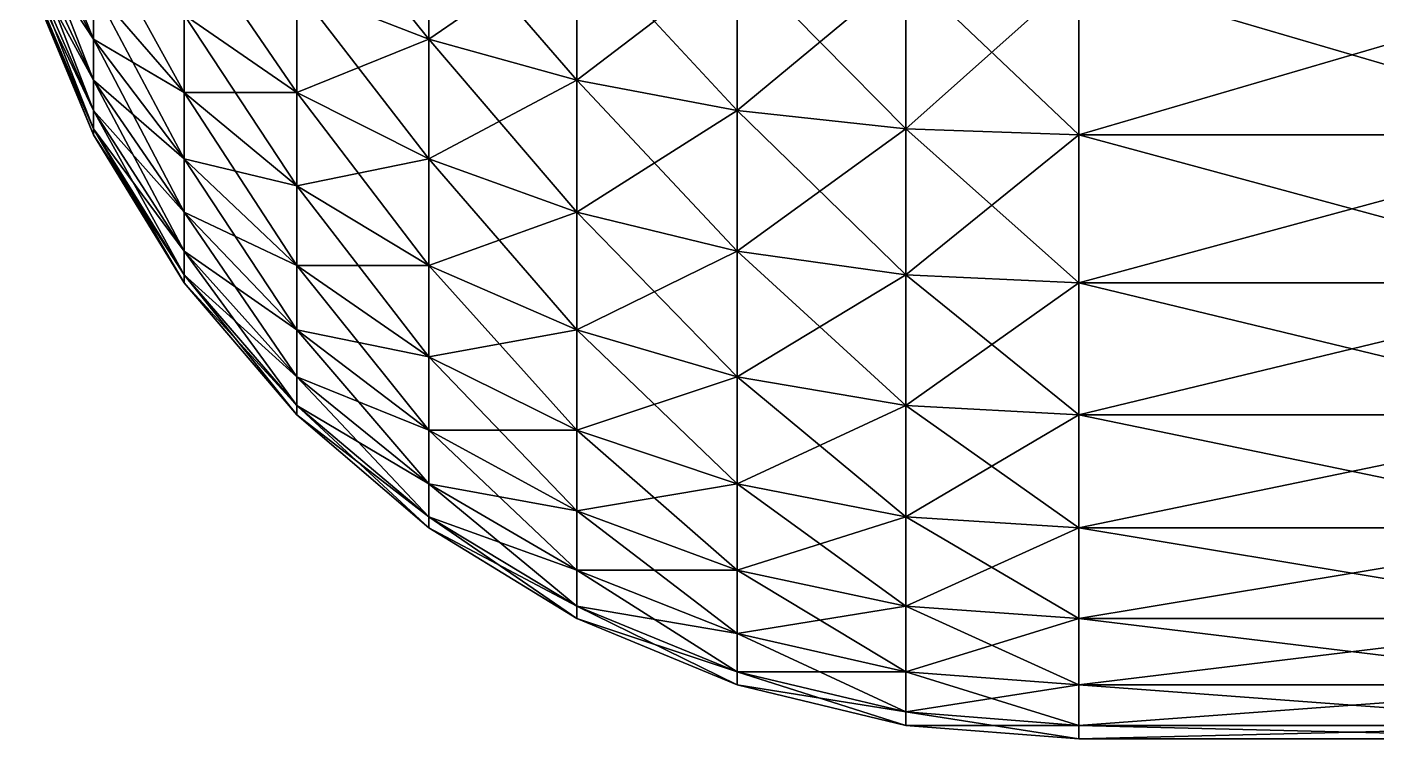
# Model space of a CAD drawing. Extents: x -53 to 3.8, y 0 to 88.2.
# Drawn here: x -51.021 to -48.58, y 78.647 to 79.934 of the extents above; entities that cross this region are included whole.
import ezdxf

# ---------------------------------------------------------------- set-up
doc = ezdxf.new("R2010")
doc.units = 0

msp = doc.modelspace()

# ---------------------------------------------------------------- linework, layer by layer
for points in [[(-50.901, 79.9127, 7.65258), (-51.0211, 80.2103, 7.74926), (-50.901, 80.0053, 7.54424)], [(-51.0211, 80.1473, 7.82301), (-51.0211, 80.2103, 7.74926), (-50.901, 79.9127, 7.65258)], [(-50.2946, 79.9127, 6.7446), (-50.5332, 80.2103, 6.84128), (-50.2946, 80.1473, 6.64744)], [(-50.5332, 80.0053, 6.92621), (-50.5332, 80.2103, 6.84128), (-50.2946, 79.9127, 6.7446)], [(-50.901, 79.8383, 7.77406), (-51.0211, 80.1473, 7.82301), (-50.901, 79.9127, 7.65258)], [(-51.0211, 80.0966, 7.9057), (-51.0211, 80.1473, 7.82301), (-50.901, 79.8383, 7.77406)], [(-51.0211, 80.1473, 8.54955), (-51.0211, 80.0966, 8.46686), (-50.901, 79.9127, 8.71998)], [(-50.901, 80.0053, 8.82832), (-51.0211, 80.1473, 8.54955), (-50.901, 79.9127, 8.71998)], [(-50.2946, 80.1473, 9.72512), (-50.5332, 80.0053, 9.44635), (-50.2946, 79.9127, 9.62796)], [(-50.027, 79.8383, 6.59849), (-50.2946, 80.1473, 6.64744), (-50.027, 80.0966, 6.49148)], [(-50.2946, 79.9127, 6.7446), (-50.2946, 80.1473, 6.64744), (-50.027, 79.8383, 6.59849)], [(-50.2946, 80.1473, 9.72512), (-50.2946, 79.9127, 9.62796), (-50.027, 80.0966, 9.88107)], [(-50.901, 79.7838, 7.9057), (-51.0211, 80.0966, 7.9057), (-50.901, 79.8383, 7.77406)], [(-51.0211, 80.0595, 7.9953), (-51.0211, 80.0966, 7.9057), (-50.901, 79.7838, 7.9057)], [(-51.0211, 80.0966, 8.46686), (-51.0211, 80.0595, 8.37726), (-50.901, 79.8383, 8.59849)], [(-50.901, 79.9127, 8.71998), (-51.0211, 80.0966, 8.46686), (-50.901, 79.8383, 8.59849)], [(-50.737, 79.8161, 7.35503), (-50.901, 80.1136, 7.45171), (-50.737, 79.9563, 7.23522)], [(-50.901, 80.0053, 7.54424), (-50.901, 80.1136, 7.45171), (-50.737, 79.8161, 7.35503)], [(-50.5332, 79.8161, 7.04216), (-50.737, 80.1136, 7.13884), (-50.5332, 80.0053, 6.92621)], [(-50.737, 79.9563, 7.23522), (-50.737, 80.1136, 7.13884), (-50.5332, 79.8161, 7.04216)], [(-50.027, 80.0966, 9.88107), (-50.2946, 79.9127, 9.62796), (-50.027, 79.8383, 9.77406)], [(-49.737, 79.7838, 6.49148), (-50.027, 80.0966, 6.49148), (-49.737, 80.0595, 6.37726)], [(-50.027, 79.8383, 6.59849), (-50.027, 80.0966, 6.49148), (-49.737, 79.7838, 6.49148)], [(-50.027, 80.0966, 9.88107), (-50.027, 79.8383, 9.77406), (-49.737, 80.0595, 9.9953)], [(-50.901, 79.7505, 8.04424), (-51.0211, 80.0595, 7.9953), (-50.901, 79.7838, 7.9057)], [(-51.0211, 80.0369, 8.0896), (-51.0211, 80.0595, 7.9953), (-50.901, 79.7505, 8.04424)], [(-51.0211, 80.0595, 8.37726), (-51.0211, 80.0369, 8.28296), (-50.901, 79.7838, 8.46686)], [(-50.901, 79.8383, 8.59849), (-51.0211, 80.0595, 8.37726), (-50.901, 79.7838, 8.46686)], [(-49.737, 80.0595, 9.9953), (-50.027, 79.8383, 9.77406), (-49.737, 79.7838, 9.88107)], [(-49.4319, 79.7505, 6.42621), (-49.737, 80.0595, 6.37726), (-49.4319, 80.0369, 6.30758)], [(-49.737, 79.7838, 6.49148), (-49.737, 80.0595, 6.37726), (-49.4319, 79.7505, 6.42621)], [(-49.737, 80.0595, 9.9953), (-49.737, 79.7838, 9.88107), (-49.4319, 80.0369, 10.065)], [(-50.901, 79.7393, 8.18628), (-51.0211, 80.0369, 8.0896), (-50.901, 79.7505, 8.04424)], [(-51.0211, 80.0293, 8.18628), (-51.0211, 80.0369, 8.0896), (-50.901, 79.7393, 8.18628)], [(-51.0211, 80.0369, 8.28296), (-51.0211, 80.0293, 8.18628), (-50.901, 79.7505, 8.32832)], [(-50.901, 79.7838, 8.46686), (-51.0211, 80.0369, 8.28296), (-50.901, 79.7505, 8.32832)], [(-50.901, 79.7505, 8.32832), (-51.0211, 80.0293, 8.18628), (-50.901, 79.7393, 8.18628)], [(-49.4319, 80.0369, 10.065), (-49.737, 79.7838, 9.88107), (-49.4319, 79.7505, 9.94635)], [(-49.119, 79.7393, 6.40427), (-49.4319, 80.0369, 6.30758), (-49.119, 80.0293, 6.28417)], [(-49.4319, 79.7505, 6.42621), (-49.4319, 80.0369, 6.30758), (-49.119, 79.7393, 6.40427)], [(-49.4319, 80.0369, 10.065), (-49.4319, 79.7505, 9.94635), (-49.119, 80.0293, 10.0884)], [(-49.119, 80.0293, 10.0884), (-49.4319, 79.7505, 9.94635), (-49.119, 79.7393, 9.96829)], [(-49.119, 79.7393, 9.96829), (-48.131, 80.0293, 10.0884), (-49.119, 80.0293, 10.0884)], [(-48.131, 79.7393, 9.96829), (-48.131, 80.0293, 10.0884), (-49.119, 79.7393, 9.96829)], [(-49.119, 80.0293, 6.28417), (-48.131, 79.7393, 6.40427), (-49.119, 79.7393, 6.40427)], [(-48.131, 80.0293, 6.28417), (-48.131, 79.7393, 6.40427), (-49.119, 80.0293, 6.28417)], [(-50.737, 79.6963, 7.4953), (-50.901, 80.0053, 7.54424), (-50.737, 79.8161, 7.35503)], [(-50.901, 79.9127, 7.65258), (-50.901, 80.0053, 7.54424), (-50.737, 79.6963, 7.4953)], [(-50.901, 80.0053, 8.82832), (-50.901, 79.9127, 8.71998), (-50.737, 79.8161, 9.01753)], [(-50.737, 79.9563, 9.13734), (-50.901, 80.0053, 8.82832), (-50.737, 79.8161, 9.01753)], [(-50.5332, 80.0053, 9.44635), (-50.737, 79.9563, 9.13734), (-50.5332, 79.8161, 9.3304)], [(-50.2946, 79.6963, 6.87726), (-50.5332, 80.0053, 6.92621), (-50.2946, 79.9127, 6.7446)], [(-50.5332, 79.8161, 7.04216), (-50.5332, 80.0053, 6.92621), (-50.2946, 79.6963, 6.87726)], [(-50.5332, 80.0053, 9.44635), (-50.5332, 79.8161, 9.3304), (-50.2946, 79.9127, 9.62796)], [(-50.5332, 79.6473, 7.18628), (-50.737, 79.9563, 7.23522), (-50.5332, 79.8161, 7.04216)], [(-50.737, 79.8161, 7.35503), (-50.737, 79.9563, 7.23522), (-50.5332, 79.6473, 7.18628)], [(-50.737, 79.9563, 9.13734), (-50.737, 79.8161, 9.01753), (-50.5332, 79.8161, 9.3304)], [(-50.737, 79.5999, 7.65258), (-50.901, 79.9127, 7.65258), (-50.737, 79.6963, 7.4953)], [(-50.901, 79.8383, 7.77406), (-50.901, 79.9127, 7.65258), (-50.737, 79.5999, 7.65258)], [(-50.901, 79.9127, 8.71998), (-50.901, 79.8383, 8.59849), (-50.737, 79.6963, 8.87726)], [(-50.737, 79.8161, 9.01753), (-50.901, 79.9127, 8.71998), (-50.737, 79.6963, 8.87726)], [(-50.2946, 79.9127, 9.62796), (-50.5332, 79.8161, 9.3304), (-50.2946, 79.6963, 9.4953)], [(-50.027, 79.5999, 6.7446), (-50.2946, 79.9127, 6.7446), (-50.027, 79.8383, 6.59849)], [(-50.2946, 79.6963, 6.87726), (-50.2946, 79.9127, 6.7446), (-50.027, 79.5999, 6.7446)], [(-50.2946, 79.9127, 9.62796), (-50.2946, 79.6963, 9.4953), (-50.027, 79.8383, 9.77406)], [(-50.737, 79.5293, 7.82301), (-50.901, 79.8383, 7.77406), (-50.737, 79.5999, 7.65258)], [(-50.901, 79.7838, 7.9057), (-50.901, 79.8383, 7.77406), (-50.737, 79.5293, 7.82301)], [(-50.901, 79.8383, 8.59849), (-50.901, 79.7838, 8.46686), (-50.737, 79.5999, 8.71998)], [(-50.737, 79.6963, 8.87726), (-50.901, 79.8383, 8.59849), (-50.737, 79.5999, 8.71998)], [(-50.027, 79.8383, 9.77406), (-50.2946, 79.6963, 9.4953), (-50.027, 79.5999, 9.62796)], [(-49.737, 79.5293, 6.64744), (-50.027, 79.8383, 6.59849), (-49.737, 79.7838, 6.49148)], [(-50.027, 79.5999, 6.7446), (-50.027, 79.8383, 6.59849), (-49.737, 79.5293, 6.64744)], [(-50.027, 79.8383, 9.77406), (-50.027, 79.5999, 9.62796), (-49.737, 79.7838, 9.88107)], [(-50.5332, 79.5032, 7.35503), (-50.737, 79.8161, 7.35503), (-50.5332, 79.6473, 7.18628)], [(-50.737, 79.6963, 7.4953), (-50.737, 79.8161, 7.35503), (-50.5332, 79.5032, 7.35503)], [(-50.737, 79.8161, 9.01753), (-50.737, 79.6963, 8.87726), (-50.5332, 79.6473, 9.18628)], [(-50.5332, 79.8161, 9.3304), (-50.737, 79.8161, 9.01753), (-50.5332, 79.6473, 9.18628)], [(-50.2946, 79.5032, 7.04216), (-50.5332, 79.8161, 7.04216), (-50.2946, 79.6963, 6.87726)], [(-50.5332, 79.6473, 7.18628), (-50.5332, 79.8161, 7.04216), (-50.2946, 79.5032, 7.04216)], [(-50.5332, 79.8161, 9.3304), (-50.5332, 79.6473, 9.18628), (-50.2946, 79.6963, 9.4953)], [(-50.737, 79.4862, 8.00238), (-50.901, 79.7838, 7.9057), (-50.737, 79.5293, 7.82301)], [(-50.901, 79.7505, 8.04424), (-50.901, 79.7838, 7.9057), (-50.737, 79.4862, 8.00238)], [(-50.901, 79.7838, 8.46686), (-50.901, 79.7505, 8.32832), (-50.737, 79.5293, 8.54955)], [(-50.737, 79.5999, 8.71998), (-50.901, 79.7838, 8.46686), (-50.737, 79.5293, 8.54955)], [(-49.737, 79.7838, 9.88107), (-50.027, 79.5999, 9.62796), (-49.737, 79.5293, 9.72512)], [(-49.4319, 79.4862, 6.58817), (-49.737, 79.7838, 6.49148), (-49.4319, 79.7505, 6.42621)], [(-49.737, 79.5293, 6.64744), (-49.737, 79.7838, 6.49148), (-49.4319, 79.4862, 6.58817)], [(-49.737, 79.7838, 9.88107), (-49.737, 79.5293, 9.72512), (-49.4319, 79.7505, 9.94635)], [(-50.737, 79.4717, 8.18628), (-50.901, 79.7505, 8.04424), (-50.737, 79.4862, 8.00238)], [(-50.901, 79.7393, 8.18628), (-50.901, 79.7505, 8.04424), (-50.737, 79.4717, 8.18628)], [(-50.901, 79.7505, 8.32832), (-50.901, 79.7393, 8.18628), (-50.737, 79.4862, 8.37018)], [(-50.737, 79.5293, 8.54955), (-50.901, 79.7505, 8.32832), (-50.737, 79.4862, 8.37018)], [(-49.4319, 79.7505, 9.94635), (-49.737, 79.5293, 9.72512), (-49.4319, 79.4862, 9.78439)], [(-49.119, 79.4717, 6.56824), (-49.4319, 79.7505, 6.42621), (-49.119, 79.7393, 6.40427)], [(-49.4319, 79.4862, 6.58817), (-49.4319, 79.7505, 6.42621), (-49.119, 79.4717, 6.56824)], [(-49.4319, 79.7505, 9.94635), (-49.4319, 79.4862, 9.78439), (-49.119, 79.7393, 9.96829)], [(-50.737, 79.4862, 8.37018), (-50.901, 79.7393, 8.18628), (-50.737, 79.4717, 8.18628)], [(-49.119, 79.7393, 9.96829), (-49.4319, 79.4862, 9.78439), (-49.119, 79.4717, 9.80431)], [(-49.119, 79.4717, 9.80431), (-48.131, 79.7393, 9.96829), (-49.119, 79.7393, 9.96829)], [(-48.131, 79.4717, 9.80431), (-48.131, 79.7393, 9.96829), (-49.119, 79.4717, 9.80431)], [(-49.119, 79.7393, 6.40427), (-48.131, 79.4717, 6.56824), (-49.119, 79.4717, 6.56824)], [(-48.131, 79.7393, 6.40427), (-48.131, 79.4717, 6.56824), (-49.119, 79.7393, 6.40427)], [(-50.5332, 79.3872, 7.54424), (-50.737, 79.6963, 7.4953), (-50.5332, 79.5032, 7.35503)], [(-50.737, 79.5999, 7.65258), (-50.737, 79.6963, 7.4953), (-50.5332, 79.3872, 7.54424)], [(-50.737, 79.6963, 8.87726), (-50.737, 79.5999, 8.71998), (-50.5332, 79.5032, 9.01753)], [(-50.5332, 79.6473, 9.18628), (-50.737, 79.6963, 8.87726), (-50.5332, 79.5032, 9.01753)], [(-50.2946, 79.6963, 9.4953), (-50.5332, 79.6473, 9.18628), (-50.2946, 79.5032, 9.3304)], [(-50.027, 79.3872, 6.92621), (-50.2946, 79.6963, 6.87726), (-50.027, 79.5999, 6.7446)], [(-50.2946, 79.5032, 7.04216), (-50.2946, 79.6963, 6.87726), (-50.027, 79.3872, 6.92621)], [(-50.2946, 79.6963, 9.4953), (-50.2946, 79.5032, 9.3304), (-50.027, 79.5999, 9.62796)], [(-50.2946, 79.3383, 7.23522), (-50.5332, 79.6473, 7.18628), (-50.2946, 79.5032, 7.04216)], [(-50.5332, 79.5032, 7.35503), (-50.5332, 79.6473, 7.18628), (-50.2946, 79.3383, 7.23522)], [(-50.5332, 79.6473, 9.18628), (-50.5332, 79.5032, 9.01753), (-50.2946, 79.5032, 9.3304)], [(-50.5332, 79.3023, 7.74926), (-50.737, 79.5999, 7.65258), (-50.5332, 79.3872, 7.54424)], [(-50.737, 79.5293, 7.82301), (-50.737, 79.5999, 7.65258), (-50.5332, 79.3023, 7.74926)], [(-50.737, 79.5999, 8.71998), (-50.737, 79.5293, 8.54955), (-50.5332, 79.3872, 8.82832)], [(-50.5332, 79.5032, 9.01753), (-50.737, 79.5999, 8.71998), (-50.5332, 79.3872, 8.82832)], [(-50.027, 79.5999, 9.62796), (-50.2946, 79.5032, 9.3304), (-50.027, 79.3872, 9.44635)], [(-49.737, 79.3023, 6.84128), (-50.027, 79.5999, 6.7446), (-49.737, 79.5293, 6.64744)], [(-50.027, 79.3872, 6.92621), (-50.027, 79.5999, 6.7446), (-49.737, 79.3023, 6.84128)], [(-50.027, 79.5999, 9.62796), (-50.027, 79.3872, 9.44635), (-49.737, 79.5293, 9.72512)], [(-50.5332, 79.2505, 7.96505), (-50.737, 79.5293, 7.82301), (-50.5332, 79.3023, 7.74926)], [(-50.737, 79.4862, 8.00238), (-50.737, 79.5293, 7.82301), (-50.5332, 79.2505, 7.96505)], [(-50.737, 79.5293, 8.54955), (-50.737, 79.4862, 8.37018), (-50.5332, 79.3023, 8.6233)], [(-50.5332, 79.3872, 8.82832), (-50.737, 79.5293, 8.54955), (-50.5332, 79.3023, 8.6233)], [(-49.737, 79.5293, 9.72512), (-50.027, 79.3872, 9.44635), (-49.737, 79.3023, 9.53128)], [(-49.4319, 79.2505, 6.78948), (-49.737, 79.5293, 6.64744), (-49.4319, 79.4862, 6.58817)], [(-49.737, 79.3023, 6.84128), (-49.737, 79.5293, 6.64744), (-49.4319, 79.2505, 6.78948)], [(-49.737, 79.5293, 9.72512), (-49.737, 79.3023, 9.53128), (-49.4319, 79.4862, 9.78439)], [(-50.5332, 79.2331, 8.18628), (-50.737, 79.4862, 8.00238), (-50.5332, 79.2505, 7.96505)], [(-50.737, 79.4717, 8.18628), (-50.737, 79.4862, 8.00238), (-50.5332, 79.2331, 8.18628)], [(-50.737, 79.4862, 8.37018), (-50.737, 79.4717, 8.18628), (-50.5332, 79.2505, 8.40751)], [(-50.5332, 79.3023, 8.6233), (-50.737, 79.4862, 8.37018), (-50.5332, 79.2505, 8.40751)], [(-50.2946, 79.2056, 7.45171), (-50.5332, 79.5032, 7.35503), (-50.2946, 79.3383, 7.23522)], [(-50.5332, 79.3872, 7.54424), (-50.5332, 79.5032, 7.35503), (-50.2946, 79.2056, 7.45171)], [(-50.5332, 79.5032, 9.01753), (-50.5332, 79.3872, 8.82832), (-50.2946, 79.3383, 9.13734)], [(-50.2946, 79.5032, 9.3304), (-50.5332, 79.5032, 9.01753), (-50.2946, 79.3383, 9.13734)], [(-50.027, 79.2056, 7.13884), (-50.2946, 79.5032, 7.04216), (-50.027, 79.3872, 6.92621)], [(-50.2946, 79.3383, 7.23522), (-50.2946, 79.5032, 7.04216), (-50.027, 79.2056, 7.13884)], [(-50.2946, 79.5032, 9.3304), (-50.2946, 79.3383, 9.13734), (-50.027, 79.3872, 9.44635)], [(-49.4319, 79.4862, 9.78439), (-49.737, 79.3023, 9.53128), (-49.4319, 79.2505, 9.58308)], [(-49.119, 79.2331, 6.77207), (-49.4319, 79.4862, 6.58817), (-49.119, 79.4717, 6.56824)], [(-49.4319, 79.2505, 6.78948), (-49.4319, 79.4862, 6.58817), (-49.119, 79.2331, 6.77207)], [(-49.4319, 79.4862, 9.78439), (-49.4319, 79.2505, 9.58308), (-49.119, 79.4717, 9.80431)], [(-50.5332, 79.2505, 8.40751), (-50.737, 79.4717, 8.18628), (-50.5332, 79.2331, 8.18628)], [(-49.119, 79.4717, 9.80431), (-49.4319, 79.2505, 9.58308), (-49.119, 79.2331, 9.60049)], [(-49.119, 79.2331, 9.60049), (-48.131, 79.4717, 9.80431), (-49.119, 79.4717, 9.80431)], [(-48.131, 79.2331, 9.60049), (-48.131, 79.4717, 9.80431), (-49.119, 79.2331, 9.60049)], [(-49.119, 79.4717, 6.56824), (-48.131, 79.2331, 6.77207), (-49.119, 79.2331, 6.77207)], [(-48.131, 79.4717, 6.56824), (-48.131, 79.2331, 6.77207), (-49.119, 79.4717, 6.56824)], [(-50.2946, 79.1085, 7.68628), (-50.5332, 79.3872, 7.54424), (-50.2946, 79.2056, 7.45171)], [(-50.5332, 79.3023, 7.74926), (-50.5332, 79.3872, 7.54424), (-50.2946, 79.1085, 7.68628)], [(-50.5332, 79.3872, 8.82832), (-50.5332, 79.3023, 8.6233), (-50.2946, 79.2056, 8.92085)], [(-50.2946, 79.3383, 9.13734), (-50.5332, 79.3872, 8.82832), (-50.2946, 79.2056, 8.92085)], [(-50.027, 79.3872, 9.44635), (-50.2946, 79.3383, 9.13734), (-50.027, 79.2056, 9.23372)], [(-49.737, 79.1085, 7.06824), (-50.027, 79.3872, 6.92621), (-49.737, 79.3023, 6.84128)], [(-50.027, 79.2056, 7.13884), (-50.027, 79.3872, 6.92621), (-49.737, 79.1085, 7.06824)], [(-50.027, 79.3872, 9.44635), (-50.027, 79.2056, 9.23372), (-49.737, 79.3023, 9.53128)], [(-50.027, 79.0595, 7.37726), (-50.2946, 79.3383, 7.23522), (-50.027, 79.2056, 7.13884)], [(-50.2946, 79.2056, 7.45171), (-50.2946, 79.3383, 7.23522), (-50.027, 79.0595, 7.37726)], [(-50.2946, 79.3383, 9.13734), (-50.2946, 79.2056, 8.92085), (-50.027, 79.2056, 9.23372)], [(-50.2946, 79.0492, 7.93316), (-50.5332, 79.3023, 7.74926), (-50.2946, 79.1085, 7.68628)], [(-50.5332, 79.2505, 7.96505), (-50.5332, 79.3023, 7.74926), (-50.2946, 79.0492, 7.93316)], [(-50.5332, 79.3023, 8.6233), (-50.5332, 79.2505, 8.40751), (-50.2946, 79.1085, 8.68628)], [(-50.2946, 79.2056, 8.92085), (-50.5332, 79.3023, 8.6233), (-50.2946, 79.1085, 8.68628)], [(-49.737, 79.3023, 9.53128), (-50.027, 79.2056, 9.23372), (-49.737, 79.1085, 9.30431)], [(-49.4319, 79.0492, 7.02518), (-49.737, 79.3023, 6.84128), (-49.4319, 79.2505, 6.78948)], [(-49.737, 79.1085, 7.06824), (-49.737, 79.3023, 6.84128), (-49.4319, 79.0492, 7.02518)], [(-49.737, 79.3023, 9.53128), (-49.737, 79.1085, 9.30431), (-49.4319, 79.2505, 9.58308)], [(-50.2946, 79.0293, 8.18628), (-50.5332, 79.2505, 7.96505), (-50.2946, 79.0492, 7.93316)], [(-50.5332, 79.2331, 8.18628), (-50.5332, 79.2505, 7.96505), (-50.2946, 79.0293, 8.18628)], [(-50.5332, 79.2505, 8.40751), (-50.5332, 79.2331, 8.18628), (-50.2946, 79.0492, 8.4394)], [(-50.2946, 79.1085, 8.68628), (-50.5332, 79.2505, 8.40751), (-50.2946, 79.0492, 8.4394)], [(-49.4319, 79.2505, 9.58308), (-49.737, 79.1085, 9.30431), (-49.4319, 79.0492, 9.34738)], [(-49.119, 79.0293, 7.01071), (-49.4319, 79.2505, 6.78948), (-49.119, 79.2331, 6.77207)], [(-49.4319, 79.0492, 7.02518), (-49.4319, 79.2505, 6.78948), (-49.119, 79.0293, 7.01071)], [(-49.4319, 79.2505, 9.58308), (-49.4319, 79.0492, 9.34738), (-49.119, 79.2331, 9.60049)], [(-50.2946, 79.0492, 8.4394), (-50.5332, 79.2331, 8.18628), (-50.2946, 79.0293, 8.18628)], [(-49.119, 79.2331, 9.60049), (-49.4319, 79.0492, 9.34738), (-49.119, 79.0293, 9.36185)], [(-49.119, 79.0293, 9.36185), (-48.131, 79.2331, 9.60049), (-49.119, 79.2331, 9.60049)], [(-48.131, 79.0293, 9.36185), (-48.131, 79.2331, 9.60049), (-49.119, 79.0293, 9.36185)], [(-49.119, 79.2331, 6.77207), (-48.131, 79.0293, 7.01071), (-49.119, 79.0293, 7.01071)], [(-48.131, 79.2331, 6.77207), (-48.131, 79.0293, 7.01071), (-49.119, 79.2331, 6.77207)], [(-50.027, 78.9525, 7.63561), (-50.2946, 79.2056, 7.45171), (-50.027, 79.0595, 7.37726)], [(-50.2946, 79.1085, 7.68628), (-50.2946, 79.2056, 7.45171), (-50.027, 78.9525, 7.63561)], [(-50.2946, 79.2056, 8.92085), (-50.2946, 79.1085, 8.68628), (-50.027, 79.0595, 8.9953)], [(-50.027, 79.2056, 9.23372), (-50.2946, 79.2056, 8.92085), (-50.027, 79.0595, 8.9953)], [(-49.737, 78.9525, 7.32274), (-50.027, 79.2056, 7.13884), (-49.737, 79.1085, 7.06824)], [(-50.027, 79.0595, 7.37726), (-50.027, 79.2056, 7.13884), (-49.737, 78.9525, 7.32274)], [(-50.027, 79.2056, 9.23372), (-50.027, 79.0595, 8.9953), (-49.737, 79.1085, 9.30431)], [(-50.027, 78.8872, 7.90751), (-50.2946, 79.1085, 7.68628), (-50.027, 78.9525, 7.63561)], [(-50.2946, 79.0492, 7.93316), (-50.2946, 79.1085, 7.68628), (-50.027, 78.8872, 7.90751)], [(-50.2946, 79.1085, 8.68628), (-50.2946, 79.0492, 8.4394), (-50.027, 78.9525, 8.73695)], [(-50.027, 79.0595, 8.9953), (-50.2946, 79.1085, 8.68628), (-50.027, 78.9525, 8.73695)], [(-49.737, 79.1085, 9.30431), (-50.027, 79.0595, 8.9953), (-49.737, 78.9525, 9.04982)], [(-49.4319, 78.8872, 7.28948), (-49.737, 79.1085, 7.06824), (-49.4319, 79.0492, 7.02518)], [(-49.737, 78.9525, 7.32274), (-49.737, 79.1085, 7.06824), (-49.4319, 78.8872, 7.28948)], [(-49.737, 79.1085, 9.30431), (-49.737, 78.9525, 9.04982), (-49.4319, 79.0492, 9.34738)], [(-50.027, 78.8653, 8.18628), (-50.2946, 79.0492, 7.93316), (-50.027, 78.8872, 7.90751)], [(-50.2946, 79.0293, 8.18628), (-50.2946, 79.0492, 7.93316), (-50.027, 78.8653, 8.18628)], [(-50.2946, 79.0492, 8.4394), (-50.2946, 79.0293, 8.18628), (-50.027, 78.8872, 8.46505)], [(-50.027, 78.9525, 8.73695), (-50.2946, 79.0492, 8.4394), (-50.027, 78.8872, 8.46505)], [(-49.737, 78.8383, 7.59849), (-50.027, 79.0595, 7.37726), (-49.737, 78.9525, 7.32274)], [(-50.027, 78.9525, 7.63561), (-50.027, 79.0595, 7.37726), (-49.737, 78.8383, 7.59849)], [(-50.027, 79.0595, 8.9953), (-50.027, 78.9525, 8.73695), (-49.737, 78.9525, 9.04982)], [(-49.4319, 79.0492, 9.34738), (-49.737, 78.9525, 9.04982), (-49.4319, 78.8872, 9.08308)], [(-49.119, 78.8653, 7.2783), (-49.4319, 79.0492, 7.02518), (-49.119, 79.0293, 7.01071)], [(-49.4319, 78.8872, 7.28948), (-49.4319, 79.0492, 7.02518), (-49.119, 78.8653, 7.2783)], [(-49.4319, 79.0492, 9.34738), (-49.4319, 78.8872, 9.08308), (-49.119, 79.0293, 9.36185)], [(-50.027, 78.8872, 8.46505), (-50.2946, 79.0293, 8.18628), (-50.027, 78.8653, 8.18628)], [(-49.119, 79.0293, 9.36185), (-49.4319, 78.8872, 9.08308), (-49.119, 78.8653, 9.09426)], [(-49.119, 78.8653, 9.09426), (-48.131, 79.0293, 9.36185), (-49.119, 79.0293, 9.36185)], [(-48.131, 78.8653, 9.09426), (-48.131, 79.0293, 9.36185), (-49.119, 78.8653, 9.09426)], [(-49.119, 79.0293, 7.01071), (-48.131, 78.8653, 7.2783), (-49.119, 78.8653, 7.2783)], [(-48.131, 79.0293, 7.01071), (-48.131, 78.8653, 7.2783), (-49.119, 79.0293, 7.01071)], [(-49.737, 78.7686, 7.88872), (-50.027, 78.9525, 7.63561), (-49.737, 78.8383, 7.59849)], [(-50.027, 78.8872, 7.90751), (-50.027, 78.9525, 7.63561), (-49.737, 78.7686, 7.88872)], [(-50.027, 78.9525, 8.73695), (-50.027, 78.8872, 8.46505), (-49.737, 78.8383, 8.77406)], [(-49.737, 78.9525, 9.04982), (-50.027, 78.9525, 8.73695), (-49.737, 78.8383, 8.77406)], [(-49.4319, 78.7686, 7.57585), (-49.737, 78.9525, 7.32274), (-49.4319, 78.8872, 7.28948)], [(-49.737, 78.8383, 7.59849), (-49.737, 78.9525, 7.32274), (-49.4319, 78.7686, 7.57585)], [(-49.737, 78.9525, 9.04982), (-49.737, 78.8383, 8.77406), (-49.4319, 78.8872, 9.08308)], [(-49.737, 78.7452, 8.18628), (-50.027, 78.8872, 7.90751), (-49.737, 78.7686, 7.88872)], [(-50.027, 78.8653, 8.18628), (-50.027, 78.8872, 7.90751), (-49.737, 78.7452, 8.18628)], [(-50.027, 78.8872, 8.46505), (-50.027, 78.8653, 8.18628), (-49.737, 78.7686, 8.48383)], [(-49.737, 78.8383, 8.77406), (-50.027, 78.8872, 8.46505), (-49.737, 78.7686, 8.48383)], [(-49.4319, 78.8872, 9.08308), (-49.737, 78.8383, 8.77406), (-49.4319, 78.7686, 8.7967)], [(-49.119, 78.7452, 7.56824), (-49.4319, 78.8872, 7.28948), (-49.119, 78.8653, 7.2783)], [(-49.4319, 78.7686, 7.57585), (-49.4319, 78.8872, 7.28948), (-49.119, 78.7452, 7.56824)], [(-49.4319, 78.8872, 9.08308), (-49.4319, 78.7686, 8.7967), (-49.119, 78.8653, 9.09426)], [(-49.737, 78.7686, 8.48383), (-50.027, 78.8653, 8.18628), (-49.737, 78.7452, 8.18628)], [(-49.119, 78.8653, 9.09426), (-49.4319, 78.7686, 8.7967), (-49.119, 78.7452, 8.80431)], [(-49.119, 78.7452, 8.80431), (-48.131, 78.8653, 9.09426), (-49.119, 78.8653, 9.09426)], [(-48.131, 78.7452, 8.80431), (-48.131, 78.8653, 9.09426), (-49.119, 78.7452, 8.80431)], [(-49.119, 78.8653, 7.2783), (-48.131, 78.7452, 7.56824), (-49.119, 78.7452, 7.56824)], [(-48.131, 78.8653, 7.2783), (-48.131, 78.7452, 7.56824), (-49.119, 78.8653, 7.2783)], [(-49.4319, 78.6963, 7.87726), (-49.737, 78.8383, 7.59849), (-49.4319, 78.7686, 7.57585)], [(-49.737, 78.7686, 7.88872), (-49.737, 78.8383, 7.59849), (-49.4319, 78.6963, 7.87726)], [(-49.737, 78.8383, 8.77406), (-49.737, 78.7686, 8.48383), (-49.4319, 78.7686, 8.7967)], [(-49.4319, 78.6719, 8.18628), (-49.737, 78.7686, 7.88872), (-49.4319, 78.6963, 7.87726)], [(-49.737, 78.7452, 8.18628), (-49.737, 78.7686, 7.88872), (-49.4319, 78.6719, 8.18628)], [(-49.737, 78.7686, 8.48383), (-49.737, 78.7452, 8.18628), (-49.4319, 78.6963, 8.4953)], [(-49.4319, 78.7686, 8.7967), (-49.737, 78.7686, 8.48383), (-49.4319, 78.6963, 8.4953)], [(-49.119, 78.6719, 7.87341), (-49.4319, 78.7686, 7.57585), (-49.119, 78.7452, 7.56824)], [(-49.4319, 78.6963, 7.87726), (-49.4319, 78.7686, 7.57585), (-49.119, 78.6719, 7.87341)], [(-49.4319, 78.7686, 8.7967), (-49.4319, 78.6963, 8.4953), (-49.119, 78.7452, 8.80431)], [(-49.4319, 78.6963, 8.4953), (-49.737, 78.7452, 8.18628), (-49.4319, 78.6719, 8.18628)], [(-49.119, 78.7452, 8.80431), (-49.4319, 78.6963, 8.4953), (-49.119, 78.6719, 8.49915)], [(-49.119, 78.6719, 8.49915), (-48.131, 78.7452, 8.80431), (-49.119, 78.7452, 8.80431)], [(-48.131, 78.6719, 8.49915), (-48.131, 78.7452, 8.80431), (-49.119, 78.6719, 8.49915)], [(-49.119, 78.7452, 7.56824), (-48.131, 78.6719, 7.87341), (-49.119, 78.6719, 7.87341)], [(-48.131, 78.7452, 7.56824), (-48.131, 78.6719, 7.87341), (-49.119, 78.7452, 7.56824)], [(-49.119, 78.6473, 8.18628), (-49.4319, 78.6963, 7.87726), (-49.119, 78.6719, 7.87341)], [(-49.4319, 78.6719, 8.18628), (-49.4319, 78.6963, 7.87726), (-49.119, 78.6473, 8.18628)], [(-49.4319, 78.6963, 8.4953), (-49.4319, 78.6719, 8.18628), (-49.119, 78.6719, 8.49915)], [(-49.119, 78.6719, 8.49915), (-49.4319, 78.6719, 8.18628), (-49.119, 78.6473, 8.18628)], [(-49.119, 78.6473, 8.18628), (-48.131, 78.6719, 8.49915), (-49.119, 78.6719, 8.49915)], [(-48.131, 78.6473, 8.18628), (-48.131, 78.6719, 8.49915), (-49.119, 78.6473, 8.18628)], [(-49.119, 78.6719, 7.87341), (-48.131, 78.6473, 8.18628), (-49.119, 78.6473, 8.18628)], [(-48.131, 78.6719, 7.87341), (-48.131, 78.6473, 8.18628), (-49.119, 78.6719, 7.87341)]]:
    msp.add_3dface(points)

doc.saveas('drawing.dxf')
